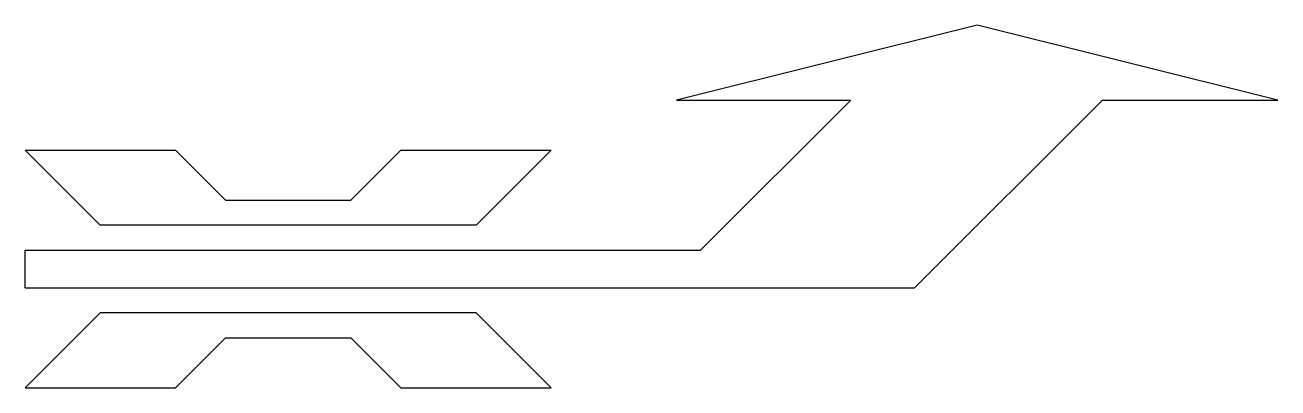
# Model space of a CAD drawing. Header units: metres. Extents: x 0 to 5, y -0.48 to 0.98.
import ezdxf

# ---------------------------------------------------------------- set-up
doc = ezdxf.new("R2010")
doc.units = ezdxf.units.M
doc.header["$LTSCALE"] = 0.2

msp = doc.modelspace()

# ---------------------------------------------------------------- linework, layer by layer
at = {"linetype": 'Continuous'}
for p, q in [((3.8, 0.975), (2.6, 0.675)), ((5, 0.675), (3.8, 0.975)), ((2.6, 0.675), (3.2959, 0.675)), ((2.6959, 0.075), (3.2959, 0.675)), ((3.55, -0.075), (4.3, 0.675)), ((4.3, 0.675), (5, 0.675)), ((0, 0.075), (2.6959, 0.075)), ((0, -0.075), (0, 0.075)), ((0, -0.075), (3.55, -0.075))]:
    msp.add_line(p, q, dxfattribs=at)
at = {"linetype": 'Continuous', "flags": 128}
for points in [[(0, 0.475), (0.6, 0.475), (0.8, 0.275), (1.3, 0.275), (1.5, 0.475), (2.1, 0.475), (1.8, 0.175), (0.3, 0.175), (0, 0.475)], [(0, -0.475), (0.6, -0.475), (0.8, -0.275), (1.3, -0.275), (1.5, -0.475), (2.1, -0.475), (1.8, -0.175), (0.3, -0.175), (0, -0.475)]]:
    msp.add_lwpolyline(points, dxfattribs=at)

doc.saveas('drawing.dxf')
